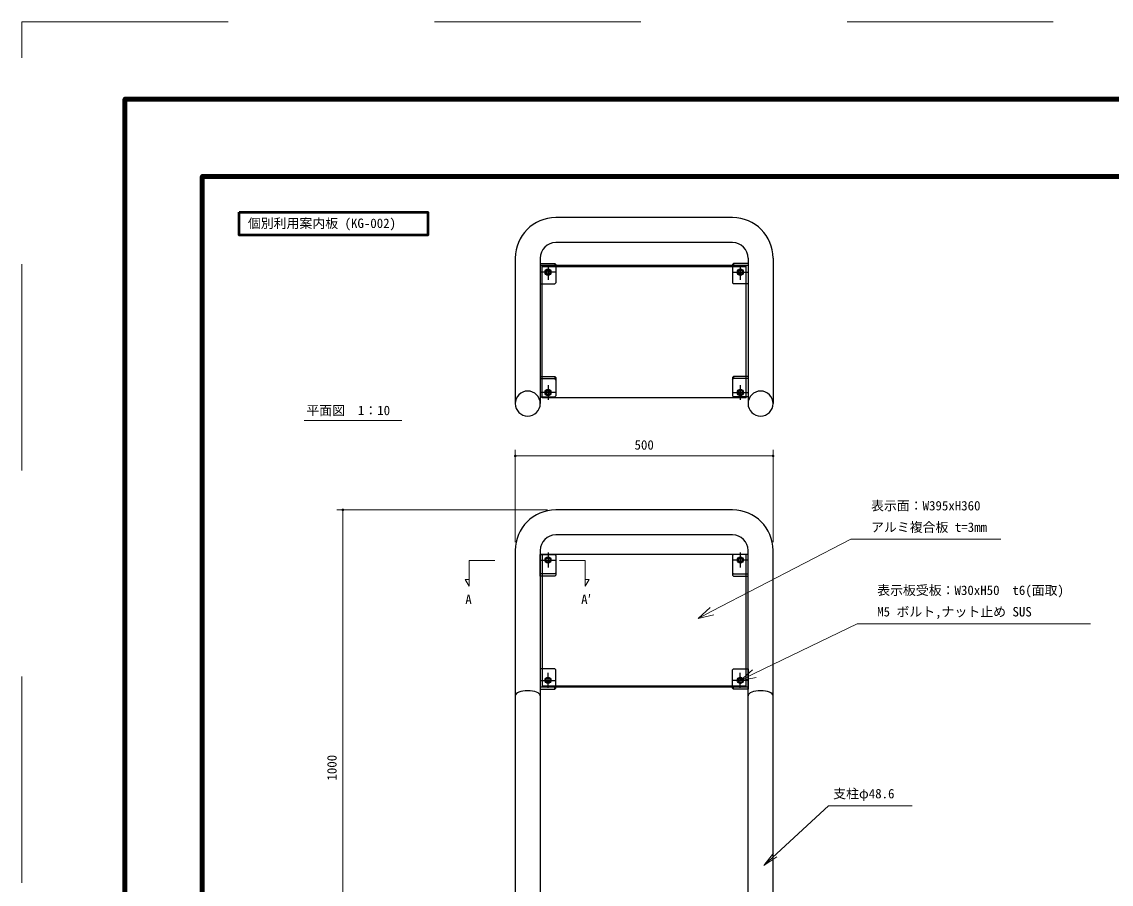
# Model space of a CAD drawing. Units: millimetres at full size, sheet at 1:10. Extents: x -200 to 4400, y -150 to 3120.
# Drawn here: x -200 to 1912, y 1447 to 3120 of the extents above; entities that cross this region are included whole.
import ezdxf
from ezdxf.enums import TextEntityAlignment as Align

# ---------------------------------------------------------------- set-up
doc = ezdxf.new("R2010")
doc.units = ezdxf.units.MM
doc.header["$LTSCALE"] = 10
doc.linetypes.add('USER1', pattern=[80, 40, -40])
for name, color, linetype, lineweight in [('D-STR-DIM\u3000寸法線、寸法値', 7, 'Continuous', 13), ('D-STR-HTXT\u3000旗上げ', 7, 'Continuous', 13), ('D-STR-TXT\u3000文字列', 7, 'Continuous', 13), ('D-STR\u3000構造物外形線', 1, 'Continuous', 25), ('D-TTL', 2, 'Continuous', 140), ('D-TTL-FRAM\u3000タイトル枠、凡例図枠', 2, 'Continuous', 50), ('V-nasSTD', 3, 'Continuous', 140)]:
    doc.layers.add(name, color=color, linetype=linetype, lineweight=lineweight)
doc.styles.add('ＭＳ ゴシック', font='')
doc.styles.get('ＭＳ ゴシック').set_extended_font_data('MS Gothic')

# ---------------------------------------------------------------- blocks, each defined once
blk = doc.blocks.new('filled_dot')
at = {"color": 0, "linetype": 'Continuous', "lineweight": -2, "const_width": 1.25}
blk.add_lwpolyline([(-0.625, 0, 1), (0.625, 0, 1)], format="xyb", close=True, dxfattribs=at)
blk = doc.blocks.new('open_arrow')
at = {"color": 0, "linetype": 'Continuous', "lineweight": -2}
blk.add_lwpolyline([(7.5, 1.25), (0, 0), (7.5, -1.25)], dxfattribs=at)

msp = doc.modelspace()

# ---------------------------------------------------------------- linework, layer by layer
at = {"layer": 'D-STR-DIM\u3000寸法線、寸法値'}
for p, q in [((756.73, 2110.81), (756.73, 2290.01)), ((1256.73, 2110.81), (1256.73, 2290.01)), ((756.73, 2278.01), (1256.73, 2278.01)), ((819.33, 2173.41), (410.6, 2173.41)), ((422.6, 2173.41), (422.6, 1173.41))]:
    msp.add_line(p, q, dxfattribs=at)
at = {"layer": 'D-STR-HTXT\u3000旗上げ'}
for p, q in [((1111.51, 1962.97), (1134.45, 1983.91)), ((1111.51, 1962.97), (1138.15, 1976.77)), ((1141.84, 1969.63), (1111.51, 1962.97)), ((1193.17, 1842.71), (1216.67, 1863.02)), ((1193.17, 1842.71), (1220.17, 1855.78)), ((1223.68, 1848.55), (1193.17, 1842.71))]:
    msp.add_line(p, q, dxfattribs=at)
for points in [[(1138.15, 1976.77), (1407.68, 2116.35), (1698.28, 2116.35)], [(1220.17, 1855.78), (1419.58, 1952.35), (1872.21, 1952.35)], [(1238.5, 1483.82), (1364.32, 1599.6), (1526.33, 1599.6), (1475.55, 1599.6)]]:
    msp.add_lwpolyline(points, dxfattribs=at)
at = {"layer": 'D-STR-TXT\u3000文字列'}
msp.add_line((347.22, 2346.65), (536.74, 2346.65), dxfattribs=at)
for points in [[(717.25, 2075.42), (667.25, 2075.42), (667.25, 2025.42), (659.75, 2038.41), (667.25, 2038.41)], [(842.25, 2075.42), (892.25, 2075.42), (892.25, 2025.42), (899.75, 2038.41), (892.25, 2038.41)]]:
    msp.add_lwpolyline(points, dxfattribs=at)
at = {"layer": 'D-STR\u3000構造物外形線'}
for p, q in [((1178.13, 2740.25), (835.33, 2740.25)), ((1178.13, 2691.65), (835.33, 2691.65)), ((756.73, 2661.65), (756.73, 2379.57)), ((805.33, 2661.65), (805.33, 2379.57)), ((1208.13, 2661.65), (1208.13, 2379.57)), ((1256.73, 2661.65), (1256.73, 2379.57)), ((805.33, 2651.38), (833.33, 2651.38)), ((833.33, 2647.14), (805.33, 2647.14)), ((809.23, 2645.02), (809.23, 2647.14)), ((1204.23, 2645.02), (809.23, 2645.02)), ((809.23, 2390.46), (809.23, 2645.02)), ((1208.13, 2647.14), (811.34, 2647.14)), ((820.33, 2648.86), (820.33, 2619.86)), ((833.33, 2651.38), (833.33, 2647.14)), ((835.33, 2649.38), (833.33, 2651.38)), ((835.33, 2649.38), (835.33, 2613.78)), ((1178.13, 2649.38), (1180.13, 2651.38)), ((1178.13, 2649.38), (1178.13, 2613.78)), ((1180.13, 2651.38), (1180.13, 2647.14)), ((1208.13, 2651.38), (1180.13, 2651.38)), ((1193.13, 2648.86), (1193.13, 2619.86)), ((1204.23, 2645.02), (1204.23, 2647.14)), ((1204.23, 2390.46), (1204.23, 2645.02)), ((834.83, 2634.36), (805.83, 2634.36)), ((818.02, 2638.41), (815.71, 2634.41)), ((815.71, 2634.41), (818.02, 2630.41)), ((822.64, 2638.41), (818.02, 2638.41)), ((822.64, 2630.41), (818.02, 2630.41)), ((822.64, 2638.41), (824.95, 2634.41)), ((824.95, 2634.41), (822.64, 2630.41)), ((1178.63, 2634.36), (1207.63, 2634.36)), ((1190.82, 2638.41), (1188.51, 2634.41)), ((1188.51, 2634.41), (1190.82, 2630.41)), ((1190.82, 2638.41), (1195.44, 2638.41)), ((1190.82, 2630.41), (1195.44, 2630.41)), ((1195.44, 2638.41), (1197.75, 2634.41)), ((1197.75, 2634.41), (1195.44, 2630.41)), ((805.33, 2611.78), (833.33, 2611.78)), ((833.33, 2611.78), (835.33, 2613.78)), ((1180.13, 2611.78), (1178.13, 2613.78)), ((1208.13, 2611.78), (1180.13, 2611.78)), ((805.33, 2432.18), (833.33, 2432.18)), ((835.33, 2430.18), (833.33, 2432.18)), ((833.33, 2432.18), (833.33, 2427.93)), ((835.33, 2430.18), (835.33, 2394.58)), ((1178.13, 2430.18), (1180.13, 2432.18)), ((1178.13, 2430.18), (1178.13, 2394.58)), ((1180.13, 2432.18), (1180.13, 2427.93)), ((1208.13, 2432.18), (1180.13, 2432.18)), ((805.33, 2427.93), (833.33, 2427.93)), ((820.33, 2415.52), (820.33, 2386.52)), ((835.33, 2425.93), (833.33, 2427.93)), ((1178.13, 2425.93), (1180.13, 2427.93)), ((1208.13, 2427.93), (1180.13, 2427.93)), ((1193.13, 2415.52), (1193.13, 2386.52)), ((805.33, 2392.58), (833.33, 2392.58)), ((834.83, 2401.02), (805.83, 2401.02)), ((1204.23, 2390.46), (809.23, 2390.46)), ((818.02, 2405.06), (815.71, 2401.06)), ((815.71, 2401.06), (818.02, 2397.06)), ((822.64, 2405.06), (818.02, 2405.06)), ((822.64, 2397.06), (818.02, 2397.06)), ((822.64, 2405.06), (824.95, 2401.06)), ((824.95, 2401.06), (822.64, 2397.06)), ((833.33, 2392.58), (835.33, 2394.58)), ((1180.13, 2392.58), (1178.13, 2394.58)), ((1178.63, 2401.02), (1207.63, 2401.02)), ((1208.13, 2392.58), (1180.13, 2392.58)), ((1190.82, 2405.06), (1188.51, 2401.06)), ((1188.51, 2401.06), (1190.82, 2397.06)), ((1190.82, 2405.06), (1195.44, 2405.06)), ((1190.82, 2397.06), (1195.44, 2397.06)), ((1195.44, 2405.06), (1197.75, 2401.06)), ((1197.75, 2401.06), (1195.44, 2397.06)), ((1178.13, 2173.41), (835.33, 2173.41)), ((1178.13, 2124.81), (835.33, 2124.81)), ((756.73, 2094.81), (756.73, 673.41)), ((805.33, 2094.81), (805.33, 673.41)), ((1208.13, 673.41), (1208.13, 2094.81)), ((1256.73, 673.41), (1256.73, 2094.81)), ((805.33, 2086.66), (833.33, 2086.66)), ((805.33, 2044.94), (805.33, 2086.66)), ((805.83, 2076.05), (834.83, 2076.05)), ((1206.73, 2086.66), (806.73, 2086.66)), ((816.28, 2078.36), (820.28, 2080.67)), ((816.28, 2078.36), (816.28, 2073.75)), ((816.28, 2073.75), (820.28, 2071.44)), ((820.28, 2080.67), (824.28, 2078.36)), ((820.28, 2071.44), (824.28, 2073.75)), ((820.33, 2090.55), (820.33, 2061.55)), ((824.28, 2078.36), (824.28, 2073.75)), ((833.33, 2086.66), (835.33, 2084.66)), ((835.33, 2084.66), (835.33, 2046.94)), ((1180.13, 2086.66), (1178.13, 2084.66)), ((1178.13, 2084.66), (1178.13, 2046.94)), ((1207.63, 2076.05), (1178.63, 2076.05)), ((1208.13, 2086.66), (1180.13, 2086.66)), ((1193.17, 2080.67), (1189.17, 2078.36)), ((1189.17, 2078.36), (1189.17, 2073.75)), ((1193.17, 2071.44), (1189.17, 2073.75)), ((1193.13, 2090.55), (1193.13, 2061.55)), ((1197.17, 2078.36), (1193.17, 2080.67)), ((1197.17, 2073.75), (1193.17, 2071.44)), ((1197.17, 2078.36), (1197.17, 2073.75)), ((1208.13, 2044.94), (1208.13, 2086.66)), ((833.33, 2049.18), (805.33, 2049.18)), ((835.33, 2051.18), (833.33, 2049.18)), ((1178.13, 2051.18), (1180.13, 2049.18)), ((1180.13, 2049.18), (1208.13, 2049.18)), ((833.33, 2044.94), (805.33, 2044.94)), ((835.33, 2046.94), (833.33, 2044.94)), ((1178.13, 2046.94), (1180.13, 2044.94)), ((1180.13, 2044.94), (1208.13, 2044.94)), ((805.33, 1865.34), (805.33, 1825.74)), ((833.33, 1865.34), (805.33, 1865.34)), ((835.33, 1863.34), (833.33, 1865.34)), ((835.33, 1827.74), (835.33, 1863.34)), ((1178.13, 1863.34), (1180.13, 1865.34)), ((1178.13, 1827.74), (1178.13, 1863.34)), ((1180.13, 1865.34), (1208.13, 1865.34)), ((1208.13, 1865.34), (1208.13, 1825.74)), ((805.83, 1842.71), (834.83, 1842.71)), ((816.28, 1845.02), (820.28, 1847.33)), ((816.28, 1840.4), (816.28, 1845.02)), ((816.28, 1840.4), (820.28, 1838.09)), ((820.28, 1847.33), (824.28, 1845.02)), ((820.28, 1838.09), (824.28, 1840.4)), ((820.33, 1828.21), (820.33, 1857.21)), ((824.28, 1840.4), (824.28, 1845.02)), ((1207.63, 1842.71), (1178.63, 1842.71)), ((1193.17, 1847.33), (1189.17, 1845.02)), ((1189.17, 1840.4), (1189.17, 1845.02)), ((1193.17, 1838.09), (1189.17, 1840.4)), ((1193.13, 1828.21), (1193.13, 1857.21)), ((1197.17, 1845.02), (1193.17, 1847.33)), ((1197.17, 1840.4), (1193.17, 1838.09)), ((1197.17, 1840.4), (1197.17, 1845.02)), ((805.33, 1829.98), (1206.73, 1829.98)), ((805.33, 1825.74), (833.33, 1825.74)), ((809.23, 1832.1), (1204.23, 1832.1)), ((809.23, 1832.1), (809.23, 1829.98)), ((833.33, 1825.74), (833.33, 1829.98)), ((833.33, 1825.74), (835.33, 1827.74)), ((1180.13, 1825.74), (1178.13, 1827.74)), ((1180.13, 1825.74), (1178.13, 1827.74)), ((1180.13, 1825.74), (1180.13, 1829.98)), ((1208.13, 1825.74), (1180.13, 1825.74)), ((1208.13, 1825.74), (1180.13, 1825.74)), ((1204.23, 1829.98), (1204.23, 1832.1)), ((1206.73, 1829.98), (1208.13, 1829.98))]:
    msp.add_line(p, q, dxfattribs=at)
msp.add_lwpolyline([(809.23, 1832.1), (1204.23, 1832.1), (1204.23, 2086.66), (809.23, 2086.66)], close=True, dxfattribs=at)
for centre, radius in [((820.33, 2634.41), 6), ((1193.13, 2634.41), 6), ((820.33, 2634.41), 4), ((1193.13, 2634.41), 4), ((820.33, 2401.06), 6), ((820.33, 2401.06), 4), ((1193.13, 2401.06), 6), ((1193.13, 2401.06), 4), ((820.28, 2076.05), 6), ((820.28, 2076.05), 4), ((1193.17, 2076.05), 6), ((1193.17, 2076.05), 4), ((820.28, 1842.71), 6), ((820.28, 1842.71), 4), ((1193.17, 1842.71), 6), ((1193.17, 1842.71), 4)]:
    msp.add_circle(centre, radius, dxfattribs=at)
for centre, radius, start, end in [((835.33, 2661.65), 78.6, 90, 180), ((1178.13, 2661.65), 78.6, 0, 90), ((835.33, 2661.65), 30, 90, 180), ((1178.13, 2661.65), 30, 0, 90), ((781.03, 2379.57), 24.3, 0, 180), ((1232.43, 2379.57), 24.3, 0, 180), ((781.03, 2379.57), 24.3, 180, 0), ((1232.43, 2379.57), 24.3, 180, 0), ((835.33, 2094.81), 78.6, 90, 180), ((1178.13, 2094.81), 78.6, 0, 90), ((835.33, 2094.81), 30, 90, 180), ((1178.13, 2094.81), 30, 0, 90)]:
    msp.add_arc(centre, radius, start, end, dxfattribs=at)
for centre in [(781.03, 1812.73), (1232.43, 1812.73)]:
    msp.add_ellipse(centre, major_axis=(-24.3, 0), ratio=0.414214, start_param=3.1415927, end_param=6.2831853, dxfattribs=at)
at = {"layer": 'D-TTL'}
msp.add_lwpolyline([(0, 0), (4200, 0), (4200, 2970), (0, 2970)], close=True, dxfattribs=at)
at = {"layer": 'D-TTL-FRAM\u3000タイトル枠、凡例図枠'}
msp.add_lwpolyline([(221.69, 2750.92), (587.24, 2750.92), (587.24, 2706.32), (221.69, 2706.32)], close=True, dxfattribs=at)
at = {"layer": 'V-nasSTD', "color": 5, "linetype": 'USER1', "lineweight": 13}
msp.add_lwpolyline([(-200, -150), (-200, 3120), (4400, 3120), (4400, -150)], close=True, dxfattribs=at)
at = {"layer": 'V-nasSTD'}
msp.add_lwpolyline([(150, 150), (150, 2820), (4050, 2820), (4050, 150)], close=True, dxfattribs=at)

# ---------------------------------------------------------------- block references
at = {"layer": 'D-STR-DIM\u3000寸法線、寸法値', "xscale": 2, "yscale": 2}
msp.add_blockref('filled_dot', (756.73, 2278.01), dxfattribs=at)
for p, rotation in [((1256.73, 2278.01), 180), ((422.6, 2173.41), 270)]:
    msp.add_blockref('filled_dot', p, dxfattribs=dict(at, rotation=rotation))
at = {"layer": 'D-STR-HTXT\u3000旗上げ', "xscale": 4, "yscale": 4, "rotation": 42.6}
msp.add_blockref('open_arrow', (1238.5, 1483.82), dxfattribs=at)

# ---------------------------------------------------------------- texts
at = {"layer": 'D-STR-DIM\u3000寸法線、寸法値', "style": 'ＭＳ ゴシック'}
msp.add_text('500', height=18.33, dxfattribs=at).set_placement((1006.73, 2299.39), align=Align.MIDDLE_CENTER)
msp.add_text('1000', height=18.33, rotation=90, dxfattribs=at).set_placement((401.22, 1673.41), align=Align.MIDDLE_CENTER)
at = {"layer": 'D-STR-HTXT\u3000旗上げ', "style": 'ＭＳ ゴシック'}
msp.add_text('個別利用案内板 (KG-002)', height=18.33, dxfattribs=at).set_placement((238.35, 2729.23), align=Align.MIDDLE_LEFT)
for s, p in [('表示面：W395xH360', (1446.55, 2166.89)), ('アルミ複合板 t=3mm', (1446.55, 2125.23)), ('表示板受板：W30xH50  t6(面取)', (1458.46, 2002.89)), ('A', (659.94, 1985.31)), ('A′', (884.52, 1985.31)), ('M5 ボルト,ナット止め SUS', (1458.46, 1961.23)), ('支柱φ48.6', (1373.19, 1608.47))]:
    msp.add_text(s, height=18.33, dxfattribs=at).set_placement(p, align=Align.BOTTOM_LEFT)
at = {"layer": 'D-STR-TXT\u3000文字列', "style": 'ＭＳ ゴシック'}
msp.add_text('平面図\u30001：10', height=18.33, dxfattribs=at).set_placement((351.68, 2351.65), align=Align.BOTTOM_LEFT)

doc.saveas('drawing.dxf')
